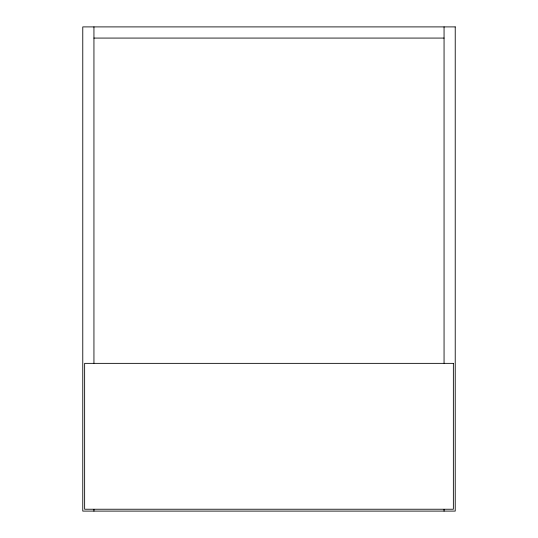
<?xml version="1.0" encoding="UTF-8"?>
<svg xmlns="http://www.w3.org/2000/svg" width="538" height="538" viewBox="0 0 538 538"><rect width="100%" height="100%" fill="white"/><g stroke="black" fill="none" stroke-linecap="round" stroke-linejoin="round"><path stroke-width="0.81" d="M93.942 38.077L444.058 38.077M444.058 26.9L444.058 363.15M444.058 509.419L444.058 511.1M93.942 26.9L93.942 363.15M93.942 509.419L93.942 511.1M455.229 26.9L82.771 26.9L82.771 511.1L455.229 511.1L455.229 26.9M453.366 363.358L84.634 363.358L84.634 509.237L453.366 509.237L453.366 363.358"/></g></svg>
